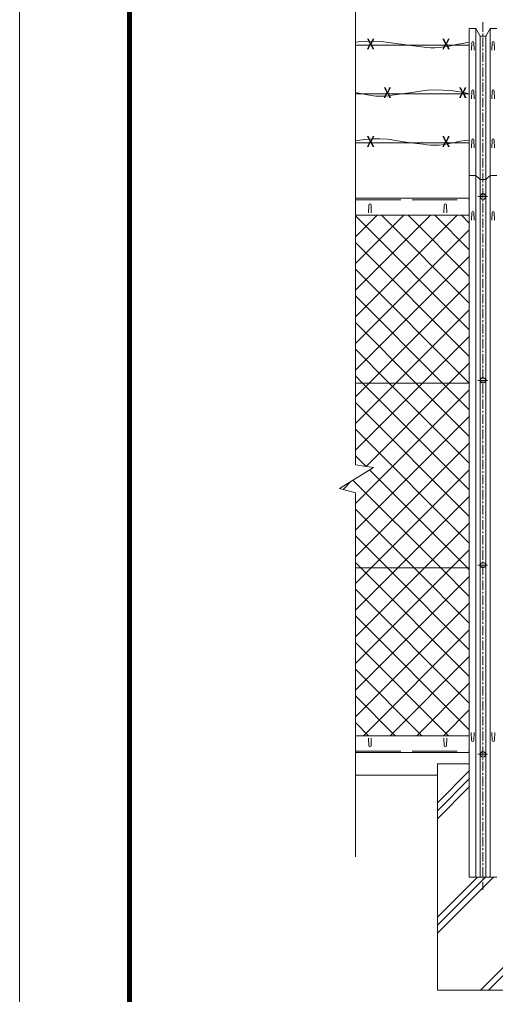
# Model space of a CAD drawing. Units: millimetres, scale not verified. Extents: x -4455 to 4455, y -3150 to 3150.
# Drawn here: x -4455 to -3192, y -996 to 1590 of the extents above; entities that cross this region are included whole.
import ezdxf
from ezdxf.enums import TextEntityAlignment as Align

# ---------------------------------------------------------------- set-up
doc = ezdxf.new("R2010")
doc.units = ezdxf.units.MM
doc.header["$LTSCALE"] = 20
doc.linetypes.add('DASHED', pattern=[7.5, 6, -1.5])
doc.linetypes.add('USER1', pattern=[2, 1.25, -0.25, 0.25, -0.25])
for name, color, linetype, lineweight in [('0-0_1部材', 3, 'Continuous', 18), ('0-5_8部品', 3, 'Continuous', 18), ('0-6_0', 3, 'Continuous', 18), ('0-7_4基礎', 4, 'Continuous', 18), ('0-8_2網', 4, 'Continuous', 18), ('0-B_中心線', 1, 'USER1', 18), ('0-E_GL', 7, 'Continuous', 18), ('1-0_D-TTL', 7, 'Continuous', 18)]:
    doc.layers.add(name, color=color, linetype=linetype, lineweight=lineweight)
doc.styles.add('ＭＳ ゴシック', font='')
doc.styles.get('ＭＳ ゴシック').set_extended_font_data('MS Gothic')

msp = doc.modelspace()

# ---------------------------------------------------------------- linework, layer by layer
at = {"layer": '0-0_1部材', "color": 4}
for p, q in [((-3563.83, 408.72), (-3563.83, 1611.23)), ((-3605.92, 346.37), (-3516.14, 402.08)), ((-3563.83, 408.72), (-3516.14, 402.08)), ((-3563.83, 334.37), (-3605.92, 346.37)), ((-3563.83, -630.29), (-3563.83, 334.37))]:
    msp.add_line(p, q, dxfattribs=at)
at = {"layer": '0-0_1部材', "color": 7}
for p, q in [((-3262.12, 1565.43), (-3262.12, -684.29)), ((-3244.62, 1565.43), (-3262.12, 1565.43)), ((-3233.12, 1545.43), (-3244.62, 1565.43)), ((-3189.12, 1565.43), (-3206.62, 1565.43)), ((-3262.12, 1175.71), (-3244.62, 1175.71)), ((-3233.12, 1165), (-3244.62, 1175.71)), ((-3233.12, 1165), (-3218.12, 1165)), ((-3218.12, 1165), (-3206.62, 1175.71)), ((-3206.62, 1175.71), (-3189.12, 1175.71)), ((-3563.83, 1115.71), (-3262.12, 1115.71)), ((-3563.83, 1070.71), (-3262.12, 1070.71)), ((-3563.83, -309.29), (-3262.12, -309.29)), ((-3563.83, -354.29), (-3262.12, -354.29))]:
    msp.add_line(p, q, dxfattribs=at)
at = {"layer": '0-0_1部材'}
for p, q in [((-3244.62, 1565.43), (-3244.62, -684.29)), ((-3206.62, 1565.43), (-3206.62, -684.29)), ((-3233.12, 1545.43), (-3233.12, -684.29)), ((-3218.12, 1545.43), (-3218.12, -684.29)), ((-3529.37, 1077.21), (-3528.62, 1097.71)), ((-3521.87, 1077.21), (-3522.62, 1097.71)), ((-3329.37, 1077.21), (-3328.62, 1097.71)), ((-3321.87, 1077.21), (-3322.62, 1097.71)), ((-3563.83, 625.71), (-3262.12, 625.71)), ((-3563.83, 135.71), (-3262.12, 135.71)), ((-3529.37, -315.79), (-3528.62, -336.29)), ((-3521.87, -315.79), (-3522.62, -336.29)), ((-3329.37, -315.79), (-3328.62, -336.29)), ((-3321.87, -315.79), (-3322.62, -336.29))]:
    msp.add_line(p, q, dxfattribs=at)
at = {"layer": '0-0_1部材', "color": 1}
for p, q in [((-3563.83, 1521.71), (-3262.12, 1521.71)), ((-3563.83, 1392.86), (-3262.12, 1392.86)), ((-3563.83, 1262.96), (-3262.12, 1262.96))]:
    msp.add_line(p, q, dxfattribs=at)
at = {"layer": '0-0_1部材', "color": 1, "linetype": 'DASHED'}
for p, q in [((-3563.83, 1111.71), (-3262.12, 1111.71)), ((-3563.83, -350.29), (-3262.12, -350.29))]:
    msp.add_line(p, q, dxfattribs=at)
at = {"layer": '0-0_1部材', "color": 7}
msp.add_lwpolyline([(-3233.12, 1545.43), (-3218.12, 1545.43), (-3206.62, 1565.43)], dxfattribs=at)
at = {"layer": '0-0_1部材', "color": 1}
for points in [[(-3563.83, 1529.14), (-3555.84, 1530.13), (-3535.94, 1531.48), (-3515.84, 1531.73), (-3495.54, 1530.88), (-3423.56, 1521.71)], [(-3423.56, 1521.71), (-3388.29, 1516.84), (-3374.96, 1515.7), (-3364.71, 1514.81), (-3353.59, 1514.71), (-3341.62, 1515.42), (-3328.78, 1516.92), (-3315.08, 1519.23), (-3300.53, 1522.35), (-3285.78, 1525.37), (-3271.51, 1527.42), (-3262.12, 1528.16)], [(-3440.19, 1392.86), (-3466.89, 1388.55), (-3476.28, 1386.85), (-3486.54, 1385.95), (-3497.66, 1385.86), (-3509.63, 1386.56), (-3522.47, 1388.07), (-3536.17, 1390.38), (-3550.72, 1393.49), (-3563.83, 1396.18)], [(-3262.12, 1392.65), (-3273.08, 1395.28), (-3292.58, 1398.83), (-3312.29, 1401.28), (-3332.19, 1402.62), (-3352.29, 1402.87), (-3372.59, 1402.02), (-3440.19, 1392.86)], [(-3563.83, 1267.99), (-3558.66, 1268.93), (-3538.96, 1271.37), (-3519.06, 1272.72), (-3498.96, 1272.97), (-3478.66, 1272.12), (-3417.48, 1262.96)], [(-3417.48, 1262.96), (-3384.36, 1258.65), (-3374.96, 1256.95), (-3364.71, 1256.05), (-3353.59, 1255.95), (-3341.62, 1256.66), (-3328.78, 1258.17), (-3315.08, 1260.48), (-3300.53, 1263.59), (-3285.78, 1266.62), (-3271.51, 1268.67), (-3262.12, 1269.4)]]:
    msp.add_lwpolyline(points, dxfattribs=at)
at = {"layer": '0-0_1部材'}
for centre, start, end in [((-3525.62, 1097.71), 0, 180), ((-3325.62, 1097.71), 0, 180), ((-3525.62, -336.29), 180, 0), ((-3325.62, -336.29), 180, 0)]:
    msp.add_arc(centre, 3, start, end, dxfattribs=at)
at = {"layer": '0-5_8部品', "color": 1, "linetype": 'USER1'}
for p, q in [((-3239.07, 1120.17), (-3212.18, 1120.17)), ((-3239.06, 632.85), (-3212.17, 632.85)), ((-3239.06, 142.85), (-3212.17, 142.85)), ((-3239.06, -358.74), (-3212.17, -358.74))]:
    msp.add_line(p, q, dxfattribs=at)
at = {"layer": '0-5_8部品'}
msp.add_lwpolyline([(-3217.79, 1120.17), (-3221.71, 1126.95), (-3229.55, 1126.95), (-3233.47, 1120.17), (-3229.55, 1113.38), (-3221.71, 1113.38)], close=True, dxfattribs=at)
for centre in [(-3225.63, 1120.17), (-3225.62, 632.85), (-3225.62, 142.85), (-3225.62, -358.74)]:
    msp.add_circle(centre, 6.8, dxfattribs=at)
at = {"layer": '0-6_0'}
for p, q in [((-3256.37, 1508.09), (-3255.62, 1528.59)), ((-3248.87, 1508.09), (-3249.62, 1528.59)), ((-3202.37, 1508.09), (-3201.62, 1528.59)), ((-3194.87, 1508.09), (-3195.62, 1528.59)), ((-3256.37, 1379.24), (-3255.62, 1399.74)), ((-3248.87, 1379.24), (-3249.62, 1399.74)), ((-3202.37, 1379.24), (-3201.62, 1399.74)), ((-3194.87, 1379.24), (-3195.62, 1399.74)), ((-3256.37, 1249.33), (-3255.62, 1269.83)), ((-3248.87, 1249.33), (-3249.62, 1269.83)), ((-3202.37, 1249.33), (-3201.62, 1269.83)), ((-3194.87, 1249.33), (-3195.62, 1269.83)), ((-3256.37, 1057.09), (-3255.62, 1077.59)), ((-3248.87, 1057.09), (-3249.62, 1077.59)), ((-3202.37, 1057.09), (-3201.62, 1077.59)), ((-3194.87, 1057.09), (-3195.62, 1077.59)), ((-3256.62, -301.26), (-3255.87, -321.76)), ((-3249.12, -301.26), (-3249.87, -321.76)), ((-3202.12, -301.26), (-3201.37, -321.76)), ((-3194.62, -301.26), (-3195.37, -321.76))]:
    msp.add_line(p, q, dxfattribs=at)
for centre, start, end in [((-3252.62, 1528.59), 0, 180), ((-3198.62, 1528.59), 0, 180), ((-3252.62, 1399.74), 0, 180), ((-3198.62, 1399.74), 0, 180), ((-3252.62, 1269.83), 0, 180), ((-3198.62, 1269.83), 0, 180), ((-3252.62, 1077.59), 0, 180), ((-3198.62, 1077.59), 0, 180), ((-3252.87, -321.76), 180, 0), ((-3198.37, -321.76), 180, 0)]:
    msp.add_arc(centre, 3, start, end, dxfattribs=at)
at = {"layer": '0-7_4基礎', "color": 7}
for p, q in [((-3346.67, -984.29), (-3346.67, -384.29)), ((-3346.67, -384.29), (-3262.12, -384.29)), ((-3346.67, -984.29), (-3096.67, -984.29))]:
    msp.add_line(p, q, dxfattribs=at)
at = {"layer": '0-7_4基礎'}
for p, q in [((-3346.67, -487.06), (-3262.12, -402.51)), ((-3346.67, -508.27), (-3262.12, -423.72)), ((-3346.67, -529.48), (-3262.12, -444.94)), ((-3346.67, -832.95), (-3198.01, -684.29)), ((-3346.67, -811.73), (-3219.23, -684.29)), ((-3346.67, -790.52), (-3240.44, -684.29)), ((-3232.62, -984.29), (-3096.67, -848.34)), ((-3211.41, -984.29), (-3096.67, -869.55))]:
    msp.add_line(p, q, dxfattribs=at)
at = {"layer": '0-8_2網'}
for p, q in [((-3563.83, 1013.23), (-3506.34, 1070.71)), ((-3563.83, 942.52), (-3435.63, 1070.71)), ((-3563.83, 871.81), (-3364.92, 1070.71)), ((-3563.83, 801.1), (-3294.21, 1070.71)), ((-3262.12, 767.12), (-3563.83, 1068.83)), ((-3262.12, 837.83), (-3495.01, 1070.71)), ((-3262.12, 908.54), (-3424.29, 1070.71)), ((-3262.12, 979.25), (-3353.58, 1070.71)), ((-3262.12, 1049.96), (-3282.87, 1070.71)), ((-3563.83, 730.39), (-3262.12, 1032.09)), ((-3262.12, 696.41), (-3563.83, 998.12)), ((-3563.83, 659.68), (-3262.12, 961.38)), ((-3527.08, 625.71), (-3262.12, 890.67)), ((-3332.85, 625.71), (-3563.83, 856.7)), ((-3456.37, 625.71), (-3262.12, 819.96)), ((-3403.56, 625.71), (-3563.83, 785.98)), ((-3385.66, 625.71), (-3262.12, 749.25)), ((-3474.27, 625.71), (-3563.83, 715.27)), ((-3544.98, 625.71), (-3563.83, 644.56)), ((-3563.83, 588.97), (-3527.08, 625.71)), ((-3563.83, 518.25), (-3456.37, 625.71)), ((-3563.83, 447.54), (-3385.66, 625.71)), ((-3262.12, 342.86), (-3544.98, 625.71)), ((-3262.12, 413.57), (-3474.27, 625.71)), ((-3262.12, 484.28), (-3403.56, 625.71)), ((-3262.12, 554.99), (-3332.85, 625.71)), ((-3563.83, 306.12), (-3262.12, 607.83)), ((-3262.12, 272.15), (-3563.83, 573.85)), ((-3563.83, 235.41), (-3262.12, 537.12)), ((-3262.12, 201.44), (-3563.83, 503.14)), ((-3563.83, 164.7), (-3262.12, 466.41)), ((-3536.28, 404.88), (-3563.83, 432.43)), ((-3522.11, 135.71), (-3262.12, 395.7)), ((-3596.87, 343.79), (-3575.28, 365.38)), ((-3451.39, 135.71), (-3262.12, 324.98)), ((-3408.53, 135.71), (-3563.83, 291.01)), ((-3380.68, 135.71), (-3262.12, 254.27)), ((-3479.24, 135.71), (-3563.83, 220.3)), ((-3309.97, 135.71), (-3262.12, 183.56)), ((-3549.96, 135.71), (-3563.83, 149.59)), ((-3563.83, 93.99), (-3522.11, 135.71)), ((-3563.83, 23.28), (-3451.39, 135.71)), ((-3563.83, -47.43), (-3380.68, 135.71)), ((-3563.83, -118.14), (-3309.97, 135.71)), ((-3262.12, -152.12), (-3549.96, 135.71)), ((-3262.12, -81.41), (-3479.24, 135.71)), ((-3262.12, -10.7), (-3408.53, 135.71)), ((-3563.83, -188.85), (-3262.12, 112.85)), ((-3262.12, -222.83), (-3563.83, 78.88)), ((-3563.83, -259.56), (-3262.12, 42.14)), ((-3262.12, -293.54), (-3563.83, 8.17)), ((-3542.84, -309.29), (-3262.12, -28.57)), ((-3317.09, -309.29), (-3563.83, -62.54)), ((-3472.13, -309.29), (-3262.12, -99.28)), ((-3387.8, -309.29), (-3563.83, -133.25)), ((-3401.42, -309.29), (-3262.12, -169.99)), ((-3458.51, -309.29), (-3563.83, -203.96)), ((-3330.71, -309.29), (-3262.12, -240.7)), ((-3529.22, -309.29), (-3563.83, -274.68))]:
    msp.add_line(p, q, dxfattribs=at)
for points in [[(-3262.12, 625.7), (-3262.14, 625.71), (-3563.83, 927.41)], [(-3535.84, 404.82), (-3314.95, 625.71), (-3262.12, 678.54)], [(-3262.12, 130.73), (-3267.11, 135.71), (-3526.84, 395.44)], [(-3262.12, 60.02), (-3337.82, 135.71), (-3570.47, 368.36)]]:
    msp.add_lwpolyline(points, dxfattribs=at)
at = {"layer": '0-B_中心線'}
msp.add_line((-3225.62, 1582.26), (-3225.62, -717.82), dxfattribs=at)
at = {"layer": '0-E_GL'}
for p, q in [((-3563.83, -414.29), (-3346.67, -414.29)), ((-3262.12, -684.29), (-3189.12, -684.29))]:
    msp.add_line(p, q, dxfattribs=at)
at = {"layer": '1-0_D-TTL', "color": 2}
msp.add_lwpolyline([(-4454.97, 3150.29), (4454.73, 3150.29), (4454.73, -3150.14), (-4454.97, -3150.14)], close=True, dxfattribs=at)
at = {"layer": '1-0_D-TTL'}
for points in [[(-4168.58, 2916.94), (4168.35, 2916.94), (4168.35, -2916.79), (-4168.58, -2916.79)], [(-4165.93, 2914.29), (4165.7, 2914.29), (4165.7, -2914.14), (-4165.93, -2914.14)], [(-4163.28, 2911.63), (4163.04, 2911.63), (4163.04, -2911.49), (-4163.28, -2911.49)], [(-4160.63, 2908.98), (4160.39, 2908.98), (4160.39, -2908.84), (-4160.63, -2908.84)], [(-4157.98, 2906.33), (4157.74, 2906.33), (4157.74, -2906.19), (-4157.98, -2906.19)]]:
    msp.add_lwpolyline(points, close=True, dxfattribs=at)

# ---------------------------------------------------------------- texts
at = {"layer": '0-0_1部材', "color": 1, "style": 'ＭＳ ゴシック', "width": 1.2}
for p in [(-3535.45, 1501.44), (-3335.45, 1501.44), (-3490.93, 1372.59), (-3290.93, 1372.59), (-3535.45, 1242.68), (-3335.45, 1242.68)]:
    msp.add_text('X', height=28.89, dxfattribs=at).set_placement(p, align=Align.BOTTOM_LEFT)

doc.saveas('drawing.dxf')
